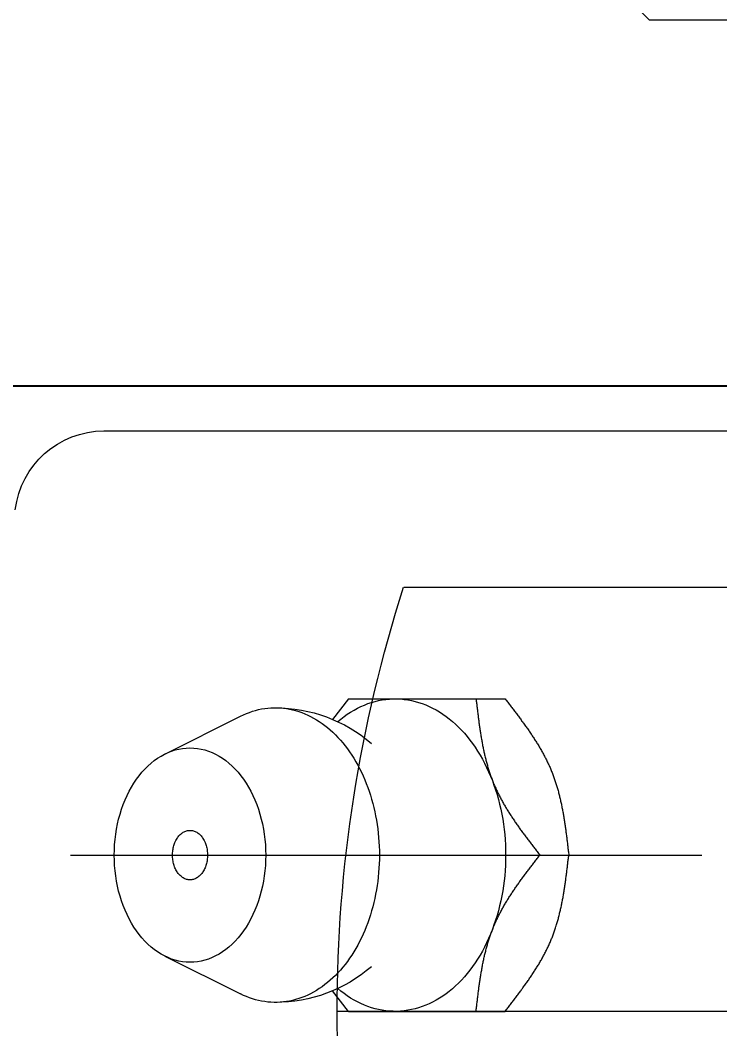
# Model space of a CAD drawing. Header units: millimetres. Extents: x -8731 to 85711, y -14522 to 31379.
# Drawn here: x 1685.2 to 1700.87, y 5913.51 to 5936.1 of the extents above; entities that cross this region are included whole.
import ezdxf
from ezdxf import colors
from ezdxf.entities.mleader import LeaderData, LeaderLine
from ezdxf.enums import TextEntityAlignment as Align
from ezdxf.math import Vec2, Vec3

# ---------------------------------------------------------------- set-up
doc = ezdxf.new("R2010")
doc.units = ezdxf.units.MM
doc.header["$LTSCALE"] = 4
doc.header["$PDMODE"] = 99
doc.header["$PDSIZE"] = 1
doc.linetypes.add('CENTER2', pattern=[28.575, 19.05, -3.175, 3.175, -3.175])
doc.linetypes.add('HIDDEN', pattern=[9.525, 6.35, -3.175])
doc.layers.add('04_HIDDEN', color=2, linetype='HIDDEN', lineweight=13)
doc.layers.add('08_DIM', color=3, linetype='Continuous', lineweight=13)
doc.layers.add('10_DRAFT', color=8, linetype='Continuous', lineweight=0, plot=False)
doc.styles.add('KSS_TXT', font='txt.shx', dxfattribs={"bigfont": 'extfont2.shx'})
doc.styles.get("Standard").update_dxf_attribs({"font": 'txt.shx', "bigfont": 'extfont2.shx'})
doc.dimstyles.new('KSS_DIM', dxfattribs={"dimscale": 3, "dimtxt": 3, "dimasz": 2.5, "dimexe": 1.25, "dimexo": 0.625, "dimtad": 1, "dimdsep": 46, "dimtxsty": 'KSS_TXT', "dimblk": 'OPEN30', "dimcen": 0, "dimazin": 2, "dimtfac": 0.75, "dimtmove": 0, "dimatfit": 3, "dimldrblk": 'OPEN30', "dimfxl": 1, "dimtolj": 1, "dimarcsym": 0})

# ---------------------------------------------------------------- blocks, each defined once
blk = doc.blocks.new('A$C701D6F41_1_1_1')
at = {"color": 0}
blk.add_lwpolyline([(25, 6), (25, 24), (24, 25), (-23.5, 25), (-23.5, 5), (24, 5)], close=True, dxfattribs=at)
blk = doc.blocks.new('A$C30176A9C_1_1_1')
at = {"xscale": -1, "rotation": 180}
blk.add_blockref('A$C701D6F41_1_1_1', (0, 15), dxfattribs=at)
blk = doc.blocks.new('MUCAFL206b_1_1')
at = {"color": 0}
for p, q in [((-30.744, -18), (-31.101, -18.46)), ((-30.744, -18), (-27.238, -18)), ((-34.86, -19.237), (-33.163, -18.389)), ((-26.458, -21.5), (-25.809, -21.5)), ((-34.86, -23.763), (-33.163, -24.611)), ((-30.744, -25), (-31.101, -24.54)), ((-30.744, -25), (-27.238, -25)), ((-36.222, -31), (36.222, -31))]:
    blk.add_line(p, q, dxfattribs=at)
at = {"color": 0, "linetype": 'CENTER2'}
blk.add_line((-36.97, -21.5), (-22.829, -21.5), dxfattribs=at)
at = {"color": 0}
for points in [[(-30.986, -24.489, 0), (-30.916, -24.547, 0), (-30.844, -24.603, 0), (-30.771, -24.655, 0), (-30.696, -24.703, 0), (-30.621, -24.748, 0), (-30.544, -24.789, 0), (-30.467, -24.827, 0), (-30.389, -24.861, 0), (-30.31, -24.892, 0), (-30.23, -24.918, 0), (-30.15, -24.941, 0), (-30.069, -24.961, 0), (-29.988, -24.976, 0), (-29.906, -24.988, 0), (-29.824, -24.995, 0), (-29.743, -24.999, 0), (-29.661, -25, 0), (-29.579, -24.996, 0), (-29.497, -24.988, 0), (-29.416, -24.977, 0), (-29.334, -24.962, 0), (-29.254, -24.943, 0), (-29.173, -24.92, 0), (-29.093, -24.894, 0), (-29.014, -24.864, 0), (-28.936, -24.83, 0), (-28.859, -24.792, 0), (-28.782, -24.751, 0), (-28.706, -24.706, 0), (-28.632, -24.658, 0), (-28.559, -24.607, 0), (-28.487, -24.552, 0), (-28.416, -24.493, 0), (-28.347, -24.432, 0), (-28.279, -24.367, 0), (-28.212, -24.299, 0), (-28.148, -24.228, 0), (-28.085, -24.154, 0), (-28.024, -24.077, 0), (-27.964, -23.997, 0), (-27.907, -23.914, 0), (-27.851, -23.829, 0), (-27.798, -23.741, 0), (-27.746, -23.651, 0), (-27.697, -23.559, 0), (-27.65, -23.464, 0), (-27.605, -23.367, 0), (-27.563, -23.268, 0), (-27.522, -23.167, 0), (-27.485, -23.064, 0), (-27.449, -22.96, 0), (-27.416, -22.854, 0), (-27.386, -22.746, 0), (-27.358, -22.637, 0), (-27.333, -22.527, 0), (-27.31, -22.416, 0), (-27.29, -22.304, 0), (-27.272, -22.19, 0), (-27.257, -22.076, 0), (-27.245, -21.962, 0), (-27.236, -21.847, 0), (-27.229, -21.731, 0), (-27.225, -21.616, 0), (-27.224, -21.5, 0), (-27.225, -21.384, 0), (-27.229, -21.268, 0), (-27.236, -21.153, 0), (-27.245, -21.038, 0), (-27.257, -20.923, 0), (-27.272, -20.81, 0), (-27.29, -20.696, 0), (-27.31, -20.584, 0), (-27.333, -20.473, 0), (-27.358, -20.363, 0), (-27.386, -20.254, 0), (-27.416, -20.146, 0), (-27.449, -20.04, 0), (-27.485, -19.936, 0), (-27.522, -19.833, 0), (-27.563, -19.732, 0), (-27.605, -19.633, 0), (-27.65, -19.536, 0), (-27.697, -19.441, 0), (-27.746, -19.349, 0), (-27.798, -19.259, 0), (-27.851, -19.171, 0), (-27.907, -19.086, 0), (-27.964, -19.003, 0), (-28.024, -18.923, 0), (-28.085, -18.846, 0), (-28.148, -18.772, 0), (-28.212, -18.701, 0), (-28.279, -18.633, 0), (-28.347, -18.568, 0), (-28.416, -18.507, 0), (-28.487, -18.448, 0), (-28.559, -18.393, 0), (-28.632, -18.342, 0), (-28.706, -18.293, 0), (-28.782, -18.249, 0), (-28.859, -18.208, 0), (-28.936, -18.17, 0), (-29.014, -18.136, 0), (-29.093, -18.106, 0), (-29.173, -18.08, 0), (-29.254, -18.057, 0), (-29.334, -18.038, 0), (-29.416, -18.023, 0), (-29.497, -18.012, 0), (-29.579, -18.004, 0), (-29.661, -18, 0), (-29.743, -18.001, 0), (-29.824, -18.004, 0), (-29.906, -18.012, 0), (-29.988, -18.024, 0), (-30.069, -18.039, 0), (-30.15, -18.059, 0), (-30.23, -18.082, 0), (-30.31, -18.108, 0), (-30.389, -18.139, 0), (-30.467, -18.173, 0), (-30.544, -18.211, 0), (-30.621, -18.252, 0), (-30.696, -18.297, 0), (-30.771, -18.345, 0), (-30.844, -18.397, 0), (-30.916, -18.453, 0), (-30.986, -18.511, 0)], [(-27.887, -18, 0), (-27.884, -18.024, 0), (-27.881, -18.049, 0), (-27.878, -18.074, 0), (-27.875, -18.098, 0), (-27.873, -18.123, 0), (-27.87, -18.147, 0), (-27.867, -18.172, 0), (-27.864, -18.196, 0), (-27.861, -18.221, 0), (-27.858, -18.245, 0), (-27.855, -18.27, 0), (-27.852, -18.294, 0), (-27.849, -18.318, 0), (-27.846, -18.343, 0), (-27.843, -18.367, 0), (-27.84, -18.392, 0), (-27.837, -18.416, 0), (-27.834, -18.441, 0), (-27.831, -18.465, 0), (-27.828, -18.489, 0), (-27.824, -18.514, 0), (-27.821, -18.538, 0), (-27.818, -18.562, 0), (-27.814, -18.587, 0), (-27.811, -18.611, 0), (-27.807, -18.635, 0), (-27.804, -18.659, 0), (-27.8, -18.684, 0), (-27.797, -18.708, 0), (-27.793, -18.732, 0), (-27.789, -18.756, 0), (-27.785, -18.78, 0), (-27.782, -18.804, 0), (-27.778, -18.829, 0), (-27.774, -18.853, 0), (-27.77, -18.877, 0), (-27.765, -18.901, 0), (-27.761, -18.925, 0), (-27.757, -18.949, 0), (-27.753, -18.972, 0), (-27.748, -18.996, 0), (-27.744, -19.02, 0), (-27.739, -19.044, 0), (-27.734, -19.068, 0), (-27.73, -19.091, 0), (-27.725, -19.115, 0), (-27.72, -19.139, 0), (-27.715, -19.162, 0), (-27.71, -19.186, 0), (-27.705, -19.21, 0), (-27.699, -19.233, 0), (-27.694, -19.257, 0), (-27.688, -19.28, 0), (-27.683, -19.303, 0), (-27.677, -19.327, 0), (-27.671, -19.35, 0), (-27.665, -19.373, 0), (-27.659, -19.397, 0), (-27.653, -19.42, 0), (-27.647, -19.443, 0), (-27.64, -19.466, 0), (-27.634, -19.489, 0), (-27.627, -19.512, 0), (-27.62, -19.535, 0), (-27.613, -19.558, 0), (-27.606, -19.58, 0), (-27.599, -19.603, 0), (-27.592, -19.626, 0), (-27.585, -19.649, 0), (-27.577, -19.671, 0), (-27.569, -19.694, 0), (-27.562, -19.716, 0), (-27.554, -19.739, 0), (-27.546, -19.761, 0), (-27.537, -19.783, 0), (-27.529, -19.806, 0), (-27.52, -19.828, 0), (-27.512, -19.85, 0), (-27.503, -19.872, 0), (-27.494, -19.894, 0), (-27.485, -19.916, 0), (-27.475, -19.938, 0), (-27.466, -19.96, 0), (-27.456, -19.981, 0), (-27.447, -20.003, 0), (-27.437, -20.025, 0), (-27.427, -20.046, 0), (-27.417, -20.068, 0), (-27.406, -20.089, 0), (-27.396, -20.111, 0), (-27.385, -20.132, 0), (-27.375, -20.154, 0), (-27.364, -20.175, 0), (-27.353, -20.196, 0), (-27.342, -20.217, 0), (-27.331, -20.238, 0), (-27.319, -20.259, 0), (-27.308, -20.28, 0), (-27.296, -20.301, 0), (-27.284, -20.322, 0), (-27.273, -20.343, 0), (-27.261, -20.364, 0), (-27.249, -20.385, 0), (-27.237, -20.405, 0), (-27.224, -20.426, 0), (-27.212, -20.447, 0), (-27.2, -20.467, 0), (-27.187, -20.488, 0), (-27.174, -20.508, 0), (-27.162, -20.529, 0), (-27.149, -20.549, 0), (-27.136, -20.57, 0), (-27.123, -20.59, 0), (-27.11, -20.61, 0), (-27.096, -20.631, 0), (-27.083, -20.651, 0), (-27.07, -20.671, 0), (-27.056, -20.691, 0), (-27.043, -20.711, 0), (-27.029, -20.732, 0), (-27.015, -20.752, 0), (-27.002, -20.772, 0), (-26.988, -20.792, 0), (-26.974, -20.812, 0), (-26.96, -20.832, 0), (-26.946, -20.852, 0), (-26.932, -20.872, 0), (-26.918, -20.891, 0), (-26.903, -20.911, 0), (-26.889, -20.931, 0), (-26.875, -20.951, 0), (-26.86, -20.971, 0), (-26.846, -20.991, 0), (-26.831, -21.01, 0), (-26.817, -21.03, 0), (-26.802, -21.05, 0), (-26.788, -21.07, 0), (-26.773, -21.089, 0), (-26.758, -21.109, 0), (-26.743, -21.129, 0), (-26.729, -21.148, 0), (-26.714, -21.168, 0), (-26.699, -21.187, 0), (-26.684, -21.207, 0), (-26.669, -21.227, 0), (-26.654, -21.246, 0), (-26.639, -21.266, 0), (-26.624, -21.285, 0), (-26.609, -21.305, 0), (-26.594, -21.324, 0), (-26.579, -21.344, 0), (-26.564, -21.363, 0), (-26.549, -21.383, 0), (-26.534, -21.402, 0), (-26.518, -21.422, 0), (-26.503, -21.441, 0), (-26.488, -21.461, 0), (-26.473, -21.48, 0), (-26.458, -21.5, 0)], [(-27.238, -18, 0), (-27.223, -18.019, 0), (-27.208, -18.039, 0), (-27.193, -18.058, 0), (-27.178, -18.078, 0), (-27.163, -18.097, 0), (-27.148, -18.117, 0), (-27.132, -18.137, 0), (-27.117, -18.156, 0), (-27.102, -18.176, 0), (-27.087, -18.195, 0), (-27.072, -18.215, 0), (-27.057, -18.234, 0), (-27.042, -18.254, 0), (-27.027, -18.273, 0), (-27.012, -18.293, 0), (-26.997, -18.313, 0), (-26.983, -18.332, 0), (-26.968, -18.352, 0), (-26.953, -18.371, 0), (-26.938, -18.391, 0), (-26.923, -18.411, 0), (-26.909, -18.43, 0), (-26.894, -18.45, 0), (-26.879, -18.47, 0), (-26.865, -18.49, 0), (-26.85, -18.509, 0), (-26.836, -18.529, 0), (-26.822, -18.549, 0), (-26.807, -18.569, 0), (-26.793, -18.589, 0), (-26.779, -18.608, 0), (-26.765, -18.628, 0), (-26.75, -18.648, 0), (-26.736, -18.668, 0), (-26.722, -18.688, 0), (-26.708, -18.708, 0), (-26.695, -18.728, 0), (-26.681, -18.748, 0), (-26.667, -18.768, 0), (-26.654, -18.788, 0), (-26.64, -18.809, 0), (-26.627, -18.829, 0), (-26.613, -18.849, 0), (-26.6, -18.869, 0), (-26.587, -18.89, 0), (-26.574, -18.91, 0), (-26.56, -18.93, 0), (-26.548, -18.951, 0), (-26.535, -18.971, 0), (-26.522, -18.992, 0), (-26.509, -19.012, 0), (-26.497, -19.033, 0), (-26.484, -19.053, 0), (-26.472, -19.074, 0), (-26.46, -19.095, 0), (-26.448, -19.115, 0), (-26.435, -19.136, 0), (-26.424, -19.157, 0), (-26.412, -19.178, 0), (-26.4, -19.199, 0), (-26.388, -19.22, 0), (-26.377, -19.241, 0), (-26.366, -19.262, 0), (-26.354, -19.283, 0), (-26.343, -19.304, 0), (-26.332, -19.325, 0), (-26.322, -19.346, 0), (-26.311, -19.368, 0), (-26.3, -19.389, 0), (-26.29, -19.41, 0), (-26.28, -19.432, 0), (-26.269, -19.453, 0), (-26.259, -19.475, 0), (-26.25, -19.497, 0), (-26.24, -19.518, 0), (-26.23, -19.54, 0), (-26.221, -19.562, 0), (-26.211, -19.584, 0), (-26.202, -19.606, 0), (-26.193, -19.628, 0), (-26.185, -19.65, 0), (-26.176, -19.672, 0), (-26.167, -19.694, 0), (-26.159, -19.717, 0), (-26.151, -19.739, 0), (-26.143, -19.761, 0), (-26.135, -19.784, 0), (-26.127, -19.806, 0), (-26.119, -19.829, 0), (-26.112, -19.851, 0), (-26.104, -19.874, 0), (-26.097, -19.897, 0), (-26.09, -19.919, 0), (-26.083, -19.942, 0), (-26.076, -19.965, 0), (-26.069, -19.988, 0), (-26.063, -20.011, 0), (-26.056, -20.034, 0), (-26.05, -20.057, 0), (-26.043, -20.08, 0), (-26.037, -20.103, 0), (-26.031, -20.127, 0), (-26.025, -20.15, 0), (-26.019, -20.173, 0), (-26.014, -20.196, 0), (-26.008, -20.22, 0), (-26.002, -20.243, 0), (-25.997, -20.267, 0), (-25.992, -20.29, 0), (-25.987, -20.314, 0), (-25.981, -20.337, 0), (-25.976, -20.361, 0), (-25.971, -20.385, 0), (-25.967, -20.408, 0), (-25.962, -20.432, 0), (-25.957, -20.456, 0), (-25.953, -20.48, 0), (-25.948, -20.504, 0), (-25.944, -20.527, 0), (-25.939, -20.551, 0), (-25.935, -20.575, 0), (-25.931, -20.599, 0), (-25.927, -20.623, 0), (-25.923, -20.647, 0), (-25.919, -20.671, 0), (-25.915, -20.695, 0), (-25.911, -20.72, 0), (-25.907, -20.744, 0), (-25.903, -20.768, 0), (-25.9, -20.792, 0), (-25.896, -20.816, 0), (-25.892, -20.84, 0), (-25.889, -20.865, 0), (-25.885, -20.889, 0), (-25.882, -20.913, 0), (-25.879, -20.938, 0), (-25.875, -20.962, 0), (-25.872, -20.986, 0), (-25.869, -21.011, 0), (-25.866, -21.035, 0), (-25.862, -21.059, 0), (-25.859, -21.084, 0), (-25.856, -21.108, 0), (-25.853, -21.133, 0), (-25.85, -21.157, 0), (-25.847, -21.181, 0), (-25.844, -21.206, 0), (-25.841, -21.23, 0), (-25.838, -21.255, 0), (-25.835, -21.279, 0), (-25.832, -21.304, 0), (-25.829, -21.328, 0), (-25.827, -21.353, 0), (-25.824, -21.377, 0), (-25.821, -21.402, 0), (-25.818, -21.426, 0), (-25.815, -21.451, 0), (-25.812, -21.475, 0), (-25.809, -21.5, 0)], [(-33.163, -24.611, 0), (-33.097, -24.643, 0), (-33.031, -24.671, 0), (-32.963, -24.697, 0), (-32.896, -24.72, 0), (-32.828, -24.74, 0), (-32.759, -24.757, 0), (-32.69, -24.772, 0), (-32.621, -24.783, 0), (-32.551, -24.792, 0), (-32.482, -24.797, 0), (-32.412, -24.8, 0), (-32.343, -24.799, 0), (-32.273, -24.796, 0), (-32.203, -24.79, 0), (-32.134, -24.781, 0), (-32.065, -24.769, 0), (-31.996, -24.754, 0), (-31.928, -24.736, 0), (-31.86, -24.715, 0), (-31.792, -24.691, 0), (-31.725, -24.665, 0), (-31.658, -24.636, 0), (-31.592, -24.603, 0), (-31.527, -24.569, 0), (-31.463, -24.531, 0), (-31.399, -24.491, 0), (-31.337, -24.448, 0), (-31.275, -24.402, 0), (-31.214, -24.354, 0), (-31.154, -24.303, 0), (-31.096, -24.25, 0), (-31.038, -24.194, 0), (-30.982, -24.136, 0), (-30.927, -24.076, 0), (-30.873, -24.013, 0), (-30.821, -23.948, 0), (-30.77, -23.881, 0), (-30.72, -23.812, 0), (-30.672, -23.741, 0), (-30.626, -23.667, 0), (-30.581, -23.592, 0), (-30.538, -23.515, 0), (-30.496, -23.436, 0), (-30.456, -23.355, 0), (-30.418, -23.273, 0), (-30.381, -23.189, 0), (-30.346, -23.104, 0), (-30.313, -23.017, 0), (-30.282, -22.929, 0), (-30.253, -22.839, 0), (-30.226, -22.749, 0), (-30.2, -22.657, 0), (-30.177, -22.564, 0), (-30.155, -22.471, 0), (-30.136, -22.376, 0), (-30.118, -22.281, 0), (-30.103, -22.185, 0), (-30.089, -22.088, 0), (-30.078, -21.991, 0), (-30.069, -21.893, 0), (-30.061, -21.795, 0), (-30.056, -21.697, 0), (-30.053, -21.598, 0), (-30.052, -21.5, 0), (-30.053, -21.401, 0), (-30.056, -21.303, 0), (-30.061, -21.205, 0), (-30.069, -21.107, 0), (-30.078, -21.009, 0), (-30.089, -20.912, 0), (-30.103, -20.815, 0), (-30.118, -20.719, 0), (-30.136, -20.624, 0), (-30.155, -20.529, 0), (-30.177, -20.436, 0), (-30.2, -20.343, 0), (-30.226, -20.251, 0), (-30.253, -20.161, 0), (-30.282, -20.071, 0), (-30.313, -19.983, 0), (-30.346, -19.896, 0), (-30.381, -19.811, 0), (-30.418, -19.727, 0), (-30.456, -19.645, 0), (-30.496, -19.564, 0), (-30.538, -19.485, 0), (-30.581, -19.408, 0), (-30.626, -19.333, 0), (-30.672, -19.259, 0), (-30.72, -19.188, 0), (-30.77, -19.119, 0), (-30.821, -19.052, 0), (-30.873, -18.987, 0), (-30.927, -18.924, 0), (-30.982, -18.864, 0), (-31.038, -18.806, 0), (-31.096, -18.75, 0), (-31.154, -18.697, 0), (-31.214, -18.646, 0), (-31.275, -18.598, 0), (-31.337, -18.552, 0), (-31.399, -18.509, 0), (-31.463, -18.469, 0), (-31.527, -18.431, 0), (-31.592, -18.396, 0), (-31.658, -18.364, 0), (-31.725, -18.335, 0), (-31.792, -18.309, 0), (-31.86, -18.285, 0), (-31.928, -18.264, 0), (-31.996, -18.246, 0), (-32.065, -18.231, 0), (-32.134, -18.219, 0), (-32.203, -18.21, 0), (-32.273, -18.204, 0), (-32.343, -18.201, 0), (-32.412, -18.2, 0), (-32.482, -18.203, 0), (-32.551, -18.208, 0), (-32.621, -18.217, 0), (-32.69, -18.228, 0), (-32.759, -18.242, 0), (-32.828, -18.26, 0), (-32.896, -18.28, 0), (-32.963, -18.303, 0), (-33.031, -18.329, 0), (-33.097, -18.357, 0), (-33.163, -18.389, 0)], [(-34.295, -23.9, 0), (-34.211, -23.897, 0), (-34.128, -23.888, 0), (-34.046, -23.874, 0), (-33.964, -23.854, 0), (-33.882, -23.828, 0), (-33.802, -23.797, 0), (-33.723, -23.76, 0), (-33.645, -23.717, 0), (-33.569, -23.67, 0), (-33.495, -23.617, 0), (-33.422, -23.558, 0), (-33.352, -23.495, 0), (-33.284, -23.428, 0), (-33.218, -23.355, 0), (-33.155, -23.278, 0), (-33.095, -23.197, 0), (-33.037, -23.112, 0), (-32.983, -23.022, 0), (-32.932, -22.93, 0), (-32.884, -22.833, 0), (-32.839, -22.734, 0), (-32.798, -22.631, 0), (-32.761, -22.526, 0), (-32.727, -22.418, 0), (-32.697, -22.308, 0), (-32.671, -22.197, 0), (-32.649, -22.083, 0), (-32.63, -21.968, 0), (-32.616, -21.852, 0), (-32.606, -21.735, 0), (-32.6, -21.618, 0), (-32.598, -21.5, 0), (-32.6, -21.382, 0), (-32.606, -21.265, 0), (-32.616, -21.148, 0), (-32.63, -21.032, 0), (-32.649, -20.917, 0), (-32.671, -20.803, 0), (-32.697, -20.691, 0), (-32.727, -20.582, 0), (-32.761, -20.474, 0), (-32.798, -20.369, 0), (-32.839, -20.266, 0), (-32.884, -20.167, 0), (-32.932, -20.07, 0), (-32.983, -19.977, 0), (-33.037, -19.888, 0), (-33.095, -19.803, 0), (-33.155, -19.722, 0), (-33.218, -19.645, 0), (-33.284, -19.572, 0), (-33.352, -19.504, 0), (-33.422, -19.441, 0), (-33.495, -19.383, 0), (-33.569, -19.33, 0), (-33.645, -19.283, 0), (-33.723, -19.24, 0), (-33.802, -19.203, 0), (-33.882, -19.172, 0), (-33.964, -19.146, 0), (-34.046, -19.126, 0), (-34.128, -19.112, 0), (-34.211, -19.103, 0), (-34.295, -19.1, 0), (-34.378, -19.103, 0), (-34.461, -19.112, 0), (-34.544, -19.126, 0), (-34.626, -19.146, 0), (-34.707, -19.172, 0), (-34.787, -19.203, 0), (-34.866, -19.24, 0), (-34.944, -19.283, 0), (-35.02, -19.33, 0), (-35.095, -19.383, 0), (-35.167, -19.441, 0), (-35.238, -19.504, 0), (-35.306, -19.572, 0), (-35.371, -19.645, 0), (-35.434, -19.722, 0), (-35.495, -19.803, 0), (-35.552, -19.888, 0), (-35.607, -19.977, 0), (-35.658, -20.07, 0), (-35.706, -20.167, 0), (-35.75, -20.266, 0), (-35.791, -20.369, 0), (-35.829, -20.474, 0), (-35.863, -20.582, 0), (-35.893, -20.691, 0), (-35.919, -20.803, 0), (-35.941, -20.917, 0), (-35.959, -21.032, 0), (-35.973, -21.148, 0), (-35.984, -21.265, 0), (-35.99, -21.382, 0), (-35.992, -21.5, 0), (-35.99, -21.618, 0), (-35.984, -21.735, 0), (-35.973, -21.852, 0), (-35.959, -21.968, 0), (-35.941, -22.083, 0), (-35.919, -22.197, 0), (-35.893, -22.308, 0), (-35.863, -22.418, 0), (-35.829, -22.526, 0), (-35.791, -22.631, 0), (-35.75, -22.734, 0), (-35.706, -22.833, 0), (-35.658, -22.93, 0), (-35.607, -23.022, 0), (-35.552, -23.112, 0), (-35.495, -23.197, 0), (-35.434, -23.278, 0), (-35.371, -23.355, 0), (-35.306, -23.428, 0), (-35.238, -23.495, 0), (-35.167, -23.558, 0), (-35.095, -23.617, 0), (-35.02, -23.67, 0), (-34.944, -23.717, 0), (-34.866, -23.76, 0), (-34.787, -23.797, 0), (-34.707, -23.828, 0), (-34.626, -23.854, 0), (-34.544, -23.874, 0), (-34.461, -23.888, 0), (-34.378, -23.897, 0), (-34.295, -23.9, 0)], [(-34.295, -22.054, 0), (-34.275, -22.054, 0), (-34.256, -22.052, 0), (-34.237, -22.048, 0), (-34.218, -22.044, 0), (-34.199, -22.038, 0), (-34.181, -22.031, 0), (-34.163, -22.022, 0), (-34.145, -22.012, 0), (-34.127, -22.001, 0), (-34.11, -21.989, 0), (-34.093, -21.976, 0), (-34.077, -21.961, 0), (-34.061, -21.945, 0), (-34.046, -21.929, 0), (-34.031, -21.911, 0), (-34.017, -21.892, 0), (-34.004, -21.872, 0), (-33.992, -21.852, 0), (-33.98, -21.83, 0), (-33.969, -21.808, 0), (-33.958, -21.785, 0), (-33.949, -21.761, 0), (-33.94, -21.737, 0), (-33.932, -21.712, 0), (-33.926, -21.687, 0), (-33.92, -21.661, 0), (-33.914, -21.635, 0), (-33.91, -21.608, 0), (-33.907, -21.581, 0), (-33.905, -21.554, 0), (-33.903, -21.527, 0), (-33.903, -21.5, 0), (-33.903, -21.473, 0), (-33.905, -21.446, 0), (-33.907, -21.419, 0), (-33.91, -21.392, 0), (-33.914, -21.365, 0), (-33.92, -21.339, 0), (-33.926, -21.313, 0), (-33.932, -21.288, 0), (-33.94, -21.263, 0), (-33.949, -21.239, 0), (-33.958, -21.215, 0), (-33.969, -21.192, 0), (-33.98, -21.17, 0), (-33.992, -21.148, 0), (-34.004, -21.128, 0), (-34.017, -21.108, 0), (-34.031, -21.089, 0), (-34.046, -21.071, 0), (-34.061, -21.055, 0), (-34.077, -21.039, 0), (-34.093, -21.024, 0), (-34.11, -21.011, 0), (-34.127, -20.999, 0), (-34.145, -20.988, 0), (-34.163, -20.978, 0), (-34.181, -20.969, 0), (-34.199, -20.962, 0), (-34.218, -20.956, 0), (-34.237, -20.951, 0), (-34.256, -20.948, 0), (-34.275, -20.946, 0), (-34.295, -20.945, 0), (-34.314, -20.946, 0), (-34.333, -20.948, 0), (-34.352, -20.951, 0), (-34.371, -20.956, 0), (-34.39, -20.962, 0), (-34.409, -20.969, 0), (-34.427, -20.978, 0), (-34.445, -20.988, 0), (-34.462, -20.999, 0), (-34.48, -21.011, 0), (-34.496, -21.024, 0), (-34.513, -21.039, 0), (-34.528, -21.055, 0), (-34.543, -21.071, 0), (-34.558, -21.089, 0), (-34.572, -21.108, 0), (-34.585, -21.128, 0), (-34.598, -21.148, 0), (-34.61, -21.17, 0), (-34.621, -21.192, 0), (-34.631, -21.215, 0), (-34.641, -21.239, 0), (-34.649, -21.263, 0), (-34.657, -21.288, 0), (-34.664, -21.313, 0), (-34.67, -21.339, 0), (-34.675, -21.365, 0), (-34.679, -21.392, 0), (-34.683, -21.419, 0), (-34.685, -21.446, 0), (-34.686, -21.473, 0), (-34.687, -21.5, 0), (-34.686, -21.527, 0), (-34.685, -21.554, 0), (-34.683, -21.581, 0), (-34.679, -21.608, 0), (-34.675, -21.635, 0), (-34.67, -21.661, 0), (-34.664, -21.687, 0), (-34.657, -21.712, 0), (-34.649, -21.737, 0), (-34.641, -21.761, 0), (-34.631, -21.785, 0), (-34.621, -21.808, 0), (-34.61, -21.83, 0), (-34.598, -21.852, 0), (-34.585, -21.872, 0), (-34.572, -21.892, 0), (-34.558, -21.911, 0), (-34.543, -21.929, 0), (-34.528, -21.945, 0), (-34.513, -21.961, 0), (-34.496, -21.976, 0), (-34.48, -21.989, 0), (-34.462, -22.001, 0), (-34.445, -22.012, 0), (-34.427, -22.022, 0), (-34.409, -22.031, 0), (-34.39, -22.038, 0), (-34.371, -22.044, 0), (-34.352, -22.048, 0), (-34.333, -22.052, 0), (-34.314, -22.054, 0), (-34.295, -22.054, 0)], [(-27.887, -25, 0), (-27.884, -24.975, 0), (-27.881, -24.951, 0), (-27.878, -24.926, 0), (-27.875, -24.902, 0), (-27.873, -24.877, 0), (-27.87, -24.853, 0), (-27.867, -24.828, 0), (-27.864, -24.804, 0), (-27.861, -24.779, 0), (-27.858, -24.755, 0), (-27.855, -24.73, 0), (-27.852, -24.706, 0), (-27.849, -24.681, 0), (-27.846, -24.657, 0), (-27.843, -24.633, 0), (-27.84, -24.608, 0), (-27.837, -24.584, 0), (-27.834, -24.559, 0), (-27.831, -24.535, 0), (-27.828, -24.511, 0), (-27.824, -24.486, 0), (-27.821, -24.462, 0), (-27.818, -24.438, 0), (-27.814, -24.413, 0), (-27.811, -24.389, 0), (-27.807, -24.365, 0), (-27.804, -24.34, 0), (-27.8, -24.316, 0), (-27.797, -24.292, 0), (-27.793, -24.268, 0), (-27.789, -24.244, 0), (-27.785, -24.22, 0), (-27.782, -24.195, 0), (-27.778, -24.171, 0), (-27.774, -24.147, 0), (-27.77, -24.123, 0), (-27.765, -24.099, 0), (-27.761, -24.075, 0), (-27.757, -24.051, 0), (-27.753, -24.027, 0), (-27.748, -24.004, 0), (-27.744, -23.98, 0), (-27.739, -23.956, 0), (-27.734, -23.932, 0), (-27.73, -23.908, 0), (-27.725, -23.885, 0), (-27.72, -23.861, 0), (-27.715, -23.837, 0), (-27.71, -23.814, 0), (-27.705, -23.79, 0), (-27.699, -23.767, 0), (-27.694, -23.743, 0), (-27.688, -23.72, 0), (-27.683, -23.696, 0), (-27.677, -23.673, 0), (-27.671, -23.65, 0), (-27.665, -23.627, 0), (-27.659, -23.603, 0), (-27.653, -23.58, 0), (-27.647, -23.557, 0), (-27.64, -23.534, 0), (-27.634, -23.511, 0), (-27.627, -23.488, 0), (-27.62, -23.465, 0), (-27.613, -23.442, 0), (-27.606, -23.419, 0), (-27.599, -23.397, 0), (-27.592, -23.374, 0), (-27.585, -23.351, 0), (-27.577, -23.329, 0), (-27.569, -23.306, 0), (-27.562, -23.284, 0), (-27.554, -23.261, 0), (-27.546, -23.239, 0), (-27.537, -23.217, 0), (-27.529, -23.194, 0), (-27.52, -23.172, 0), (-27.512, -23.15, 0), (-27.503, -23.128, 0), (-27.494, -23.106, 0), (-27.485, -23.084, 0), (-27.475, -23.062, 0), (-27.466, -23.04, 0), (-27.456, -23.018, 0), (-27.447, -22.997, 0), (-27.437, -22.975, 0), (-27.427, -22.953, 0), (-27.417, -22.932, 0), (-27.406, -22.91, 0), (-27.396, -22.889, 0), (-27.385, -22.868, 0), (-27.375, -22.846, 0), (-27.364, -22.825, 0), (-27.353, -22.804, 0), (-27.342, -22.783, 0), (-27.331, -22.762, 0), (-27.319, -22.741, 0), (-27.308, -22.72, 0), (-27.296, -22.699, 0), (-27.284, -22.678, 0), (-27.273, -22.657, 0), (-27.261, -22.636, 0), (-27.249, -22.615, 0), (-27.237, -22.595, 0), (-27.224, -22.574, 0), (-27.212, -22.553, 0), (-27.2, -22.533, 0), (-27.187, -22.512, 0), (-27.174, -22.492, 0), (-27.162, -22.471, 0), (-27.149, -22.451, 0), (-27.136, -22.43, 0), (-27.123, -22.41, 0), (-27.11, -22.39, 0), (-27.096, -22.369, 0), (-27.083, -22.349, 0), (-27.07, -22.329, 0), (-27.056, -22.309, 0), (-27.043, -22.288, 0), (-27.029, -22.268, 0), (-27.015, -22.248, 0), (-27.002, -22.228, 0), (-26.988, -22.208, 0), (-26.974, -22.188, 0), (-26.96, -22.168, 0), (-26.946, -22.148, 0), (-26.932, -22.128, 0), (-26.918, -22.108, 0), (-26.903, -22.089, 0), (-26.889, -22.069, 0), (-26.875, -22.049, 0), (-26.86, -22.029, 0), (-26.846, -22.009, 0), (-26.831, -21.99, 0), (-26.817, -21.97, 0), (-26.802, -21.95, 0), (-26.788, -21.93, 0), (-26.773, -21.911, 0), (-26.758, -21.891, 0), (-26.743, -21.871, 0), (-26.729, -21.852, 0), (-26.714, -21.832, 0), (-26.699, -21.813, 0), (-26.684, -21.793, 0), (-26.669, -21.773, 0), (-26.654, -21.754, 0), (-26.639, -21.734, 0), (-26.624, -21.715, 0), (-26.609, -21.695, 0), (-26.594, -21.676, 0), (-26.579, -21.656, 0), (-26.564, -21.637, 0), (-26.549, -21.617, 0), (-26.534, -21.597, 0), (-26.518, -21.578, 0), (-26.503, -21.558, 0), (-26.488, -21.539, 0), (-26.473, -21.519, 0), (-26.458, -21.5, 0)], [(-27.238, -25, 0), (-27.223, -24.98, 0), (-27.208, -24.961, 0), (-27.193, -24.941, 0), (-27.178, -24.922, 0), (-27.163, -24.902, 0), (-27.148, -24.883, 0), (-27.132, -24.863, 0), (-27.117, -24.844, 0), (-27.102, -24.824, 0), (-27.087, -24.805, 0), (-27.072, -24.785, 0), (-27.057, -24.766, 0), (-27.042, -24.746, 0), (-27.027, -24.727, 0), (-27.012, -24.707, 0), (-26.997, -24.687, 0), (-26.983, -24.668, 0), (-26.968, -24.648, 0), (-26.953, -24.629, 0), (-26.938, -24.609, 0), (-26.923, -24.589, 0), (-26.909, -24.57, 0), (-26.894, -24.55, 0), (-26.879, -24.53, 0), (-26.865, -24.51, 0), (-26.85, -24.491, 0), (-26.836, -24.471, 0), (-26.822, -24.451, 0), (-26.807, -24.431, 0), (-26.793, -24.411, 0), (-26.779, -24.391, 0), (-26.765, -24.372, 0), (-26.75, -24.352, 0), (-26.736, -24.332, 0), (-26.722, -24.312, 0), (-26.708, -24.292, 0), (-26.695, -24.272, 0), (-26.681, -24.252, 0), (-26.667, -24.232, 0), (-26.654, -24.211, 0), (-26.64, -24.191, 0), (-26.627, -24.171, 0), (-26.613, -24.151, 0), (-26.6, -24.131, 0), (-26.587, -24.11, 0), (-26.574, -24.09, 0), (-26.56, -24.07, 0), (-26.548, -24.049, 0), (-26.535, -24.029, 0), (-26.522, -24.008, 0), (-26.509, -23.988, 0), (-26.497, -23.967, 0), (-26.484, -23.947, 0), (-26.472, -23.926, 0), (-26.46, -23.905, 0), (-26.448, -23.885, 0), (-26.435, -23.864, 0), (-26.424, -23.843, 0), (-26.412, -23.822, 0), (-26.4, -23.801, 0), (-26.388, -23.78, 0), (-26.377, -23.759, 0), (-26.366, -23.738, 0), (-26.354, -23.717, 0), (-26.343, -23.696, 0), (-26.332, -23.675, 0), (-26.322, -23.654, 0), (-26.311, -23.632, 0), (-26.3, -23.611, 0), (-26.29, -23.589, 0), (-26.28, -23.568, 0), (-26.269, -23.546, 0), (-26.259, -23.525, 0), (-26.25, -23.503, 0), (-26.24, -23.481, 0), (-26.23, -23.46, 0), (-26.221, -23.438, 0), (-26.211, -23.416, 0), (-26.202, -23.394, 0), (-26.193, -23.372, 0), (-26.185, -23.35, 0), (-26.176, -23.328, 0), (-26.167, -23.306, 0), (-26.159, -23.283, 0), (-26.151, -23.261, 0), (-26.143, -23.239, 0), (-26.135, -23.216, 0), (-26.127, -23.194, 0), (-26.119, -23.171, 0), (-26.112, -23.149, 0), (-26.104, -23.126, 0), (-26.097, -23.103, 0), (-26.09, -23.08, 0), (-26.083, -23.058, 0), (-26.076, -23.035, 0), (-26.069, -23.012, 0), (-26.063, -22.989, 0), (-26.056, -22.966, 0), (-26.05, -22.943, 0), (-26.043, -22.92, 0), (-26.037, -22.897, 0), (-26.031, -22.873, 0), (-26.025, -22.85, 0), (-26.019, -22.827, 0), (-26.014, -22.803, 0), (-26.008, -22.78, 0), (-26.002, -22.757, 0), (-25.997, -22.733, 0), (-25.992, -22.71, 0), (-25.987, -22.686, 0), (-25.981, -22.662, 0), (-25.976, -22.639, 0), (-25.971, -22.615, 0), (-25.967, -22.591, 0), (-25.962, -22.568, 0), (-25.957, -22.544, 0), (-25.953, -22.52, 0), (-25.948, -22.496, 0), (-25.944, -22.472, 0), (-25.939, -22.449, 0), (-25.935, -22.425, 0), (-25.931, -22.401, 0), (-25.927, -22.377, 0), (-25.923, -22.353, 0), (-25.919, -22.329, 0), (-25.915, -22.304, 0), (-25.911, -22.28, 0), (-25.907, -22.256, 0), (-25.903, -22.232, 0), (-25.9, -22.208, 0), (-25.896, -22.184, 0), (-25.892, -22.159, 0), (-25.889, -22.135, 0), (-25.885, -22.111, 0), (-25.882, -22.087, 0), (-25.879, -22.062, 0), (-25.875, -22.038, 0), (-25.872, -22.014, 0), (-25.869, -21.989, 0), (-25.866, -21.965, 0), (-25.862, -21.941, 0), (-25.859, -21.916, 0), (-25.856, -21.892, 0), (-25.853, -21.867, 0), (-25.85, -21.843, 0), (-25.847, -21.818, 0), (-25.844, -21.794, 0), (-25.841, -21.77, 0), (-25.838, -21.745, 0), (-25.835, -21.721, 0), (-25.832, -21.696, 0), (-25.829, -21.672, 0), (-25.827, -21.647, 0), (-25.824, -21.623, 0), (-25.821, -21.598, 0), (-25.818, -21.574, 0), (-25.815, -21.549, 0), (-25.812, -21.524, 0), (-25.809, -21.5, 0)]]:
    blk.add_polyline3d(points, dxfattribs=at)
for centre, radius, start, end in [((-32.385, -21.5), 3.3, 49.2525, 90), ((-32.385, -21.5), 3.3, 270, 310.7475), ((-36.222, -29), 2, 186.7098, 270)]:
    blk.add_arc(centre, radius, start, end, dxfattribs=at)
at = {"layer": '10_DRAFT'}
for p, q in [((31, -18), (-31, -18)), ((-29.508, -27.5), (29.508, -27.5))]:
    blk.add_line(p, q, dxfattribs=at)
blk.add_arc((0, -18), 31, 162.1545, 197.8455, dxfattribs=at)
blk = doc.blocks.new('A$C60FD5FF4_1')
at = {"layer": '04_HIDDEN', "rotation": 270}
blk.add_blockref('A$C30176A9C_1_1_1', (-2066.2, 0), dxfattribs=at)
at = {"layer": '04_HIDDEN', "color": 4, "xscale": -1, "rotation": 270}
blk.add_blockref('MUCAFL206b_1_1', (-2016, 0), dxfattribs=at)
blk = doc.blocks.new('AM_BALLOON1')
at = {"transparency": 16777216}
blk.add_circle((0, 0), 5, dxfattribs=at)
blk.add_attdef('B_NUMBER', text='', height=3, dxfattribs=at).set_placement((0, 0), align=Align.MIDDLE_CENTER)
blk = doc.blocks.new('_OPEN')
at = {"color": 0, "linetype": 'ByBlock'}
for p, q in [((-1, 0.16667), (0, 0)), ((0, 0), (-1, -0.16667)), ((0, 0), (-1, 0))]:
    blk.add_line(p, q, dxfattribs=at)
blk = doc.blocks.new('_Open30')
at = {"color": 0, "linetype": 'ByBlock', "lineweight": -2}
for p, q in [((-1, 0.26795), (0, 0)), ((0, 0), (-1, -0.26795)), ((0, 0), (-1, 0))]:
    blk.add_line(p, q, dxfattribs=at)
blk = doc.blocks.new('*D1763')
at = {"layer": '08_DIM', "color": 0, "lineweight": -2, "transparency": 16777216}
for p, q in [((1843.922, 6327.904), (1212.343, 6327.904)), ((1231.093, 5965.404), (1231.093, 6290.404)), ((1862.377, 5927.904), (1212.343, 5927.904))]:
    blk.add_line(p, q, dxfattribs=at)
at = {"layer": 'Defpoints', "color": 0, "transparency": 16777216}
for p in [(1231.093, 6327.904), (1853.297, 6327.904), (1871.752, 5927.904)]:
    blk.add_point(p, dxfattribs=at)
at = {"layer": '08_DIM', "color": 0, "lineweight": -2, "transparency": 16777216, "xscale": 37.5, "yscale": 37.5, "zscale": 37.5}
for p, rotation in [((1231.093, 6327.904), 90), ((1231.093, 5927.904), 270)]:
    blk.add_blockref('_Open30', p, dxfattribs=dict(at, rotation=rotation))
at = {"layer": '08_DIM', "color": 0, "transparency": 16777216, "insert": (1199.218, 6127.904), "char_height": 45, "attachment_point": 5, "rotation": 90, "style": 'KSS_TXT'}
blk.add_mtext('\\A1;400', dxfattribs=at)
blk = doc.blocks.new('*D1764')
at = {"layer": '08_DIM', "color": 0, "lineweight": -2, "transparency": 16777216}
for p, q in [((1231.093, 5965.404), (1231.093, 6002.904)), ((1862.377, 5927.904), (1212.343, 5927.904)), ((1231.093, 5877.904), (1231.093, 5927.904)), ((1231.093, 5877.904), (1231.093, 5927.904)), ((1231.093, 5902.904), (1177.164, 5858.621)), ((1783.922, 5877.904), (1212.343, 5877.904)), ((1177.164, 5858.621), (1177.164, 5772.371)), ((1231.093, 5840.404), (1231.093, 5802.904))]:
    blk.add_line(p, q, dxfattribs=at)
at = {"layer": 'Defpoints', "color": 0, "transparency": 16777216}
for p in [(1231.093, 5927.904), (1871.752, 5927.904), (1793.297, 5877.904)]:
    blk.add_point(p, dxfattribs=at)
at = {"layer": '08_DIM', "color": 0, "lineweight": -2, "transparency": 16777216, "xscale": 37.5, "yscale": 37.5, "zscale": 37.5}
for p, rotation in [((1231.093, 5927.904), 270), ((1231.093, 5877.904), 90)]:
    blk.add_blockref('_Open30', p, dxfattribs=dict(at, rotation=rotation))
at = {"layer": '08_DIM', "color": 0, "transparency": 16777216, "insert": (1145.289, 5815.496), "char_height": 45, "attachment_point": 5, "rotation": 90, "style": 'KSS_TXT'}
blk.add_mtext('\\A1;50', dxfattribs=at)

msp = doc.modelspace()

# ---------------------------------------------------------------- block references
at = {"rotation": 270}
msp.add_blockref('A$C60FD5FF4_1', (1723.29684, 3879.90432), dxfattribs=at)

# ---------------------------------------------------------------- dimensions: what is measured, and where the dimension line sits
at = {"layer": '08_DIM'}
dim = msp.add_linear_dim(base=(1231.09336, 6327.90432), p1=(1871.75233, 5927.90432), p2=(1853.29684, 6327.90432), angle=270, dimstyle='KSS_DIM', override={"dimscale": 15}, dxfattribs=at)
dim.commit()
dim.dimension.update_dxf_attribs({"geometry": '*D1763', "text_midpoint": (1199.21836, 6127.90432)})
dim = msp.add_linear_dim(base=(1231.09336, 5927.90432), p1=(1793.29684, 5877.90432), p2=(1871.75233, 5927.90432), angle=270, dimstyle='KSS_DIM', override={"dimscale": 15, "dimtmove": 1}, dxfattribs=at)
dim.commit()
dim.dimension.update_dxf_attribs({"geometry": '*D1764', "text_midpoint": (1177.16399, 5849.24624), "dimtype": 160})

# ---------------------------------------------------------------- leaders
ml = msp.add_multileader_block('Standard', dxfattribs=at)
ml.set_content('AM_BALLOON1', color=256, scale=15)
ml.set_attribute('B_NUMBER', 'AU', width=0)
ml.set_leader_properties(color=256, linetype='ByLayer', lineweight=-1)
ml.set_arrow_properties(name='OPEN')
ml.build(insert=Vec2(0, 0))
ml.multileader.update_dxf_attribs({"leader_type": 0, "has_dogleg": 0, "text_right_attachment_type": 6, "dogleg_length": 0, "arrow_head_size": 30, "scale": 15, "block_connection_type": 1})
ctx = ml.context
ctx.base_point, ctx.scale, ctx.char_height, ctx.arrow_head_size, ctx.landing_gap_size, ctx.plane_origin = Vec3(5844.83769, 21132.80583), 15, 60, 30, 30, Vec3(5844.83769, 21132.80583)
ctx.right_attachment, ctx.attachment_type = 6, 1
notes = []
notes.append((ctx, [(0, (0, 0, 0), (0, 0), (1, 0), 1, [])]))
ctx.block.insert = Vec3(5844.83769, 21132.80583)
ml = msp.add_multileader_block('Standard', dxfattribs=at)
ml.set_content('AM_BALLOON1', color=256, scale=15)
ml.set_attribute('B_NUMBER', 'AF', width=0)
ml.set_leader_properties(color=256, linetype='ByLayer', lineweight=-1)
ml.set_arrow_properties(name='OPEN')
ml.build(insert=Vec2(0, 0))
ml.multileader.update_dxf_attribs({"leader_type": 0, "has_dogleg": 0, "text_right_attachment_type": 6, "dogleg_length": 0, "arrow_head_size": 30, "scale": 15, "block_connection_type": 1})
ctx = ml.context
ctx.base_point, ctx.scale, ctx.char_height, ctx.arrow_head_size, ctx.landing_gap_size, ctx.plane_origin = Vec3(8262.14661, 16915.24927), 15, 60, 30, 30, Vec3(8262.14661, 16915.24927)
ctx.right_attachment, ctx.attachment_type = 6, 1
notes.append((ctx, [(0, (0, 0, 0), (0, 0), (1, 0), 1, [])]))
ctx.block.insert = Vec3(8262.14661, 16915.24927)
ml = msp.add_multileader_block('Standard', dxfattribs=at)
ml.set_content('AM_BALLOON1', color=256, scale=15)
ml.set_attribute('B_NUMBER', 'AO', width=0)
ml.set_leader_properties(color=256, linetype='ByLayer', lineweight=-1)
ml.set_arrow_properties(name='OPEN')
ml.build(insert=Vec2(0, 0))
ml.multileader.update_dxf_attribs({"leader_type": 0, "has_dogleg": 0, "text_right_attachment_type": 6, "dogleg_length": 0, "arrow_head_size": 30, "scale": 15, "block_connection_type": 1})
ctx = ml.context
ctx.base_point, ctx.scale, ctx.char_height, ctx.arrow_head_size, ctx.landing_gap_size, ctx.plane_origin = Vec3(11532.59715, 15665.61266), 15, 60, 30, 30, Vec3(11532.59715, 15665.61266)
ctx.right_attachment, ctx.attachment_type = 6, 1
notes.append((ctx, [(0, (0, 0, 0), (0, 0), (1, 0), 1, [])]))
ctx.block.insert = Vec3(11532.59715, 15665.61266)
ml = msp.add_multileader_block('Standard', dxfattribs=at)
ml.set_content('AM_BALLOON1', color=256, scale=15)
ml.set_attribute('B_NUMBER', 'D', width=0)
ml.set_leader_properties(color=256, linetype='ByLayer', lineweight=-1)
ml.set_arrow_properties(name='OPEN')
ml.build(insert=Vec2(0, 0))
ml.multileader.update_dxf_attribs({"leader_type": 0, "has_dogleg": 0, "text_right_attachment_type": 6, "dogleg_length": 0, "arrow_head_size": 30, "scale": 15, "block_connection_type": 1})
ctx = ml.context
ctx.base_point, ctx.scale, ctx.char_height, ctx.arrow_head_size, ctx.landing_gap_size, ctx.plane_origin = Vec3(9708.75838, 15394.05003), 15, 60, 30, 30, Vec3(9708.75838, 15394.05003)
ctx.right_attachment, ctx.attachment_type = 6, 1
notes.append((ctx, [(0, (0, 0, 0), (0, 0), (1, 0), 1, [])]))
ctx.block.insert = Vec3(9708.75838, 15394.05003)
ml = msp.add_multileader_block('Standard', dxfattribs=at)
ml.set_content('AM_BALLOON1', color=256, scale=15)
ml.set_attribute('B_NUMBER', 'E', width=0)
ml.set_leader_properties(color=256, linetype='ByLayer', lineweight=-1)
ml.set_arrow_properties(name='OPEN')
ml.build(insert=Vec2(0, 0))
ml.multileader.update_dxf_attribs({"leader_type": 0, "has_dogleg": 0, "text_right_attachment_type": 6, "dogleg_length": 0, "arrow_head_size": 30, "scale": 15, "block_connection_type": 1})
ctx = ml.context
ctx.base_point, ctx.scale, ctx.char_height, ctx.arrow_head_size, ctx.landing_gap_size, ctx.plane_origin = Vec3(4125.87913, 15299.50665), 15, 60, 30, 30, Vec3(4141.62998, 15072.38033)
ctx.right_attachment, ctx.attachment_type = 6, 1
notes.append((ctx, [(0, (0, 0, 0), (0, 0), (1, 0), 1, [])]))
ctx.block.insert = Vec3(4125.87913, 15299.50665)
ml = msp.add_multileader_block('Standard', dxfattribs=at)
ml.set_content('AM_BALLOON1', color=256, scale=15)
ml.set_attribute('B_NUMBER', 'A', width=0)
ml.set_leader_properties(color=256, linetype='ByLayer', lineweight=-1)
ml.set_arrow_properties(name='OPEN')
ml.build(insert=Vec2(0, 0))
ml.multileader.update_dxf_attribs({"leader_type": 0, "has_dogleg": 0, "text_right_attachment_type": 6, "dogleg_length": 0, "arrow_head_size": 30, "scale": 15, "block_connection_type": 1})
ctx = ml.context
ctx.base_point, ctx.scale, ctx.char_height, ctx.arrow_head_size, ctx.landing_gap_size, ctx.plane_origin = Vec3(13148.43876, 15210.37146), 15, 60, 30, 30, Vec3(13148.43876, 15210.37146)
ctx.right_attachment, ctx.attachment_type = 6, 1
notes.append((ctx, [(0, (0, 0, 0), (0, 0), (1, 0), 1, [])]))
ctx.block.insert = Vec3(13148.43876, 15210.37146)
ml = msp.add_multileader_block('Standard', dxfattribs=at)
ml.set_content('AM_BALLOON1', color=256, scale=15)
ml.set_attribute('B_NUMBER', 'B', width=0)
ml.set_leader_properties(color=256, linetype='ByLayer', lineweight=-1)
ml.set_arrow_properties(name='OPEN')
ml.build(insert=Vec2(0, 0))
ml.multileader.update_dxf_attribs({"leader_type": 0, "has_dogleg": 0, "text_right_attachment_type": 6, "dogleg_length": 0, "arrow_head_size": 30, "scale": 15, "block_connection_type": 1})
ctx = ml.context
ctx.base_point, ctx.scale, ctx.char_height, ctx.arrow_head_size, ctx.landing_gap_size, ctx.plane_origin = Vec3(13018.80587, 15068.9297), 15, 60, 30, 30, Vec3(13018.80587, 15068.9297)
ctx.right_attachment, ctx.attachment_type = 6, 1
notes.append((ctx, [(0, (0, 0, 0), (0, 0), (1, 0), 1, [])]))
ctx.block.insert = Vec3(13018.80587, 15068.9297)
ml = msp.add_multileader_block('Standard', dxfattribs=at)
ml.set_content('AM_BALLOON1', color=256, scale=15)
ml.set_attribute('B_NUMBER', 'AS', width=0)
ml.set_leader_properties(color=256, linetype='ByLayer', lineweight=-1)
ml.set_arrow_properties(name='OPEN')
ml.build(insert=Vec2(0, 0))
ml.multileader.update_dxf_attribs({"leader_type": 0, "has_dogleg": 0, "text_right_attachment_type": 6, "dogleg_length": 0, "arrow_head_size": 30, "scale": 15, "block_connection_type": 1})
ctx = ml.context
ctx.base_point, ctx.scale, ctx.char_height, ctx.arrow_head_size, ctx.landing_gap_size, ctx.plane_origin = Vec3(4130.22531, 15020.06589), 15, 60, 30, 30, Vec3(4145.97616, 14792.93957)
ctx.right_attachment, ctx.attachment_type = 6, 1
notes.append((ctx, [(0, (0, 0, 0), (0, 0), (1, 0), 1, [])]))
ctx.block.insert = Vec3(4130.22531, 15020.06589)
ml = msp.add_multileader_block('Standard', dxfattribs=at)
ml.set_content('AM_BALLOON1', color=256, scale=15)
ml.set_attribute('B_NUMBER', 'H', width=0)
ml.set_leader_properties(color=256, linetype='ByLayer', lineweight=-1)
ml.set_arrow_properties(name='OPEN')
ml.build(insert=Vec2(0, 0))
ml.multileader.update_dxf_attribs({"leader_type": 0, "has_dogleg": 0, "text_right_attachment_type": 6, "dogleg_length": 0, "arrow_head_size": 30, "scale": 15, "block_connection_type": 1})
ctx = ml.context
ctx.base_point, ctx.scale, ctx.char_height, ctx.arrow_head_size, ctx.landing_gap_size, ctx.plane_origin = Vec3(2778.41829, 14994.13826), 15, 60, 30, 30, Vec3(2778.41829, 14994.13826)
ctx.right_attachment, ctx.attachment_type = 6, 1
notes.append((ctx, [(0, (0, 0, 0), (0, 0), (1, 0), 1, [])]))
ctx.block.insert = Vec3(2778.41829, 14994.13826)
ml = msp.add_multileader_block('Standard', dxfattribs=at)
ml.set_content('AM_BALLOON1', color=256, scale=15)
ml.set_attribute('B_NUMBER', 'G', width=0)
ml.set_leader_properties(color=256, linetype='ByLayer', lineweight=-1)
ml.set_arrow_properties(name='OPEN')
ml.build(insert=Vec2(0, 0))
ml.multileader.update_dxf_attribs({"leader_type": 0, "has_dogleg": 0, "text_right_attachment_type": 6, "dogleg_length": 0, "arrow_head_size": 30, "scale": 15, "block_connection_type": 1})
ctx = ml.context
ctx.base_point, ctx.scale, ctx.char_height, ctx.arrow_head_size, ctx.landing_gap_size, ctx.plane_origin = Vec3(2628.68865, 14994.13826), 15, 60, 30, 30, Vec3(2628.68865, 14994.13826)
ctx.right_attachment, ctx.attachment_type = 6, 1
notes.append((ctx, [(0, (0, 0, 0), (0, 0), (1, 0), 1, [])]))
ctx.block.insert = Vec3(2628.68865, 14994.13826)
ml = msp.add_multileader_block('Standard', dxfattribs=at)
ml.set_content('AM_BALLOON1', color=256, scale=15)
ml.set_attribute('B_NUMBER', 'C', width=0)
ml.set_leader_properties(color=256, linetype='ByLayer', lineweight=-1)
ml.set_arrow_properties(name='OPEN')
ml.build(insert=Vec2(0, 0))
ml.multileader.update_dxf_attribs({"leader_type": 0, "has_dogleg": 0, "text_right_attachment_type": 6, "dogleg_length": 0, "arrow_head_size": 30, "scale": 15, "block_connection_type": 1})
ctx = ml.context
ctx.base_point, ctx.scale, ctx.char_height, ctx.arrow_head_size, ctx.landing_gap_size, ctx.plane_origin = Vec3(13161.52102, 14919.16787), 15, 60, 30, 30, Vec3(13161.52102, 14919.16787)
ctx.right_attachment, ctx.attachment_type = 6, 1
notes.append((ctx, [(0, (0, 0, 0), (0, 0), (1, 0), 1, [])]))
ctx.block.insert = Vec3(13161.52102, 14919.16787)
ml = msp.add_multileader_block('Standard', dxfattribs=at)
ml.set_content('AM_BALLOON1', color=256, scale=15)
ml.set_attribute('B_NUMBER', 'F', width=0)
ml.set_leader_properties(color=256, linetype='ByLayer', lineweight=-1)
ml.set_arrow_properties(name='OPEN')
ml.build(insert=Vec2(0, 0))
ml.multileader.update_dxf_attribs({"leader_type": 0, "has_dogleg": 0, "text_right_attachment_type": 6, "dogleg_length": 0, "arrow_head_size": 30, "scale": 15, "block_connection_type": 1})
ctx = ml.context
ctx.base_point, ctx.scale, ctx.char_height, ctx.arrow_head_size, ctx.landing_gap_size, ctx.plane_origin = Vec3(4366.2672, 13121.43144), 15, 60, 30, 30, Vec3(4366.2672, 13121.43144)
ctx.right_attachment, ctx.attachment_type = 6, 1
notes.append((ctx, [(0, (0, 0, 0), (0, 0), (1, 0), 1, [])]))
ctx.block.insert = Vec3(4366.2672, 13121.43144)
ml = msp.add_multileader_block('Standard', dxfattribs=at)
ml.set_content('AM_BALLOON1', color=256, scale=15)
ml.set_attribute('B_NUMBER', 'D', width=0)
ml.set_leader_properties(color=256, linetype='ByLayer', lineweight=-1)
ml.set_arrow_properties(name='OPEN')
ml.build(insert=Vec2(0, 0))
ml.multileader.update_dxf_attribs({"leader_type": 0, "has_dogleg": 0, "text_right_attachment_type": 6, "dogleg_length": 0, "arrow_head_size": 30, "scale": 15, "block_connection_type": 1})
ctx = ml.context
ctx.base_point, ctx.scale, ctx.char_height, ctx.arrow_head_size, ctx.landing_gap_size, ctx.plane_origin = Vec3(5844.83769, 6803.23474), 15, 60, 30, 30, Vec3(5844.83769, 6803.23474)
ctx.right_attachment, ctx.attachment_type = 6, 1
notes.append((ctx, [(0, (0, 0, 0), (0, 0), (1, 0), 1, [])]))
ctx.block.insert = Vec3(5844.83769, 6803.23474)
ml = msp.add_multileader_block('Standard', dxfattribs=at)
ml.set_content('AM_BALLOON1', color=256, scale=15)
ml.set_attribute('B_NUMBER', 'D', width=0)
ml.set_leader_properties(color=256, linetype='ByLayer', lineweight=-1)
ml.set_arrow_properties(name='OPEN')
ml.build(insert=Vec2(0, 0))
ml.multileader.update_dxf_attribs({"leader_type": 0, "has_dogleg": 0, "text_right_attachment_type": 6, "dogleg_length": 0, "arrow_head_size": 30, "scale": 15, "block_connection_type": 1})
ctx = ml.context
ctx.base_point, ctx.scale, ctx.char_height, ctx.arrow_head_size, ctx.landing_gap_size, ctx.plane_origin = Vec3(71378.15101, 6803.23474), 15, 60, 30, 30, Vec3(71378.15101, 6803.23474)
ctx.right_attachment, ctx.attachment_type = 6, 1
notes.append((ctx, [(0, (0, 0, 0), (0, 0), (1, 0), 1, [])]))
ctx.block.insert = Vec3(71378.15101, 6803.23474)
for ctx, leaders in notes:
    for number, flags, end, landing, length, lines in leaders:
        leader = LeaderData()
        leader.index, (leader.has_last_leader_line, leader.has_dogleg_vector, leader.attachment_direction) = number, flags
        leader.last_leader_point, leader.dogleg_vector, leader.dogleg_length = Vec3(end), Vec3(landing), length
        for number, points, colour, breaks in lines:
            line = LeaderLine()
            line.index, line.vertices, line.color, line.breaks = number, Vec3.list(points), colors.encode_raw_color(colour), breaks
            leader.lines.append(line)
        ctx.leaders.append(leader)

doc.saveas('drawing.dxf')
